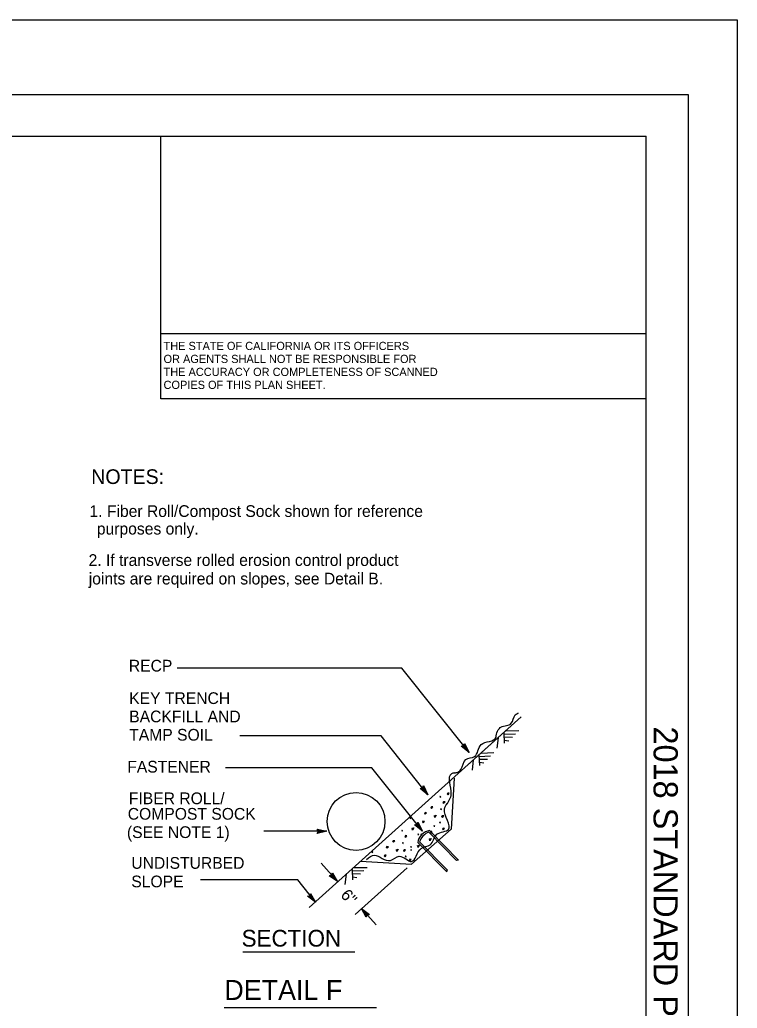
# Model space of a CAD drawing. Extents: x -894 to 866, y -476 to 714.
# Drawn here: x 437 to 866, y 123 to 714 of the extents above; entities that cross this region are included whole.
import ezdxf

# ---------------------------------------------------------------- set-up
doc = ezdxf.new("R2010")
doc.units = 0
for name, color, linetype in [('10 Sheet Format', 7, 'Continuous'), ('56 Stage 3 Anno', 7, 'Continuous'), ('57 Undefined', 7, 'Continuous'), ('58 Soundwalls', 7, 'Continuous'), ('60 Nongeo Data', 7, 'Continuous')]:
    doc.layers.add(name, color=color, linetype=linetype)

msp = doc.modelspace()

# ---------------------------------------------------------------- linework, layer by layer
at = {"layer": '10 Sheet Format'}
for p, q in [((-863.43, 668.96), (836.57, 668.96)), ((836.57, 668.96), (836.57, -431.04)), ((836.58, 668.97), (836.58, -431.03)), ((836.59, 668.97), (836.59, -431.03)), ((-813.45, 643.96), (811.55, 643.96)), ((521.56, 525.89), (521.56, 643.96)), ((811.55, -406.04), (811.55, 643.96)), ((811.55, 525.89), (521.56, 525.89)), ((521.56, 487.06), (521.56, 525.89)), ((811.55, 487.06), (521.56, 487.06))]:
    msp.add_line(p, q, dxfattribs=at)
for points in [[(-894.04, 713.56), (865.96, 713.56), (865.96, -476.44), (-894.04, -476.44)], [(-863.43, 668.96), (836.59, 668.96), (836.59, -431.03), (-863.43, -431.03)]]:
    msp.add_lwpolyline(points, close=True, dxfattribs=at)
at = {"layer": '56 Stage 3 Anno'}
for p, q in [((665.52, 326.27), (531.36, 326.27)), ((653.2, 285.68), (568.69, 285.68)), ((701.02, 279.53), (702.53, 279.75)), ((705.77, 275.78), (701.02, 279.53)), ((701.02, 279.53), (701.02, 279.53)), ((704.9, 276.84), (701.44, 279.57)), ((704.05, 277.89), (701.81, 279.65)), ((703.19, 278.94), (702.23, 279.7)), ((702.53, 279.75), (703.05, 281.19)), ((702.63, 280.05), (703.19, 278.94)), ((702.79, 280.4), (704.05, 277.89)), ((702.92, 280.8), (704.91, 276.83)), ((703.05, 281.19), (703.05, 281.19)), ((703.05, 281.19), (705.77, 275.78)), ((705.77, 275.78), (705.77, 275.78)), ((647.69, 266.57), (560.09, 266.57)), ((676.41, 254.35), (677.92, 254.57)), ((681.16, 250.6), (676.41, 254.35)), ((676.41, 254.35), (676.41, 254.35)), ((680.29, 251.66), (676.83, 254.39)), ((679.44, 252.71), (677.21, 254.47)), ((678.58, 253.76), (677.63, 254.52)), ((677.92, 254.57), (678.45, 256.01)), ((678.03, 254.87), (678.58, 253.76)), ((678.18, 255.22), (679.44, 252.71)), ((678.31, 255.62), (680.3, 251.65)), ((678.45, 256.01), (678.45, 256.01)), ((678.45, 256.01), (681.16, 250.6)), ((681.16, 250.6), (681.16, 250.6)), ((673.06, 232.53), (674.57, 232.74)), ((677.8, 228.78), (673.06, 232.53)), ((673.06, 232.53), (673.06, 232.53)), ((676.94, 229.84), (673.48, 232.57)), ((676.09, 230.89), (673.85, 232.65)), ((675.23, 231.94), (674.27, 232.7)), ((674.57, 232.74), (675.09, 234.19)), ((674.67, 233.05), (675.23, 231.94)), ((674.83, 233.4), (676.09, 230.89)), ((674.96, 233.8), (676.95, 229.83)), ((675.09, 234.19), (675.09, 234.19)), ((675.09, 234.19), (677.8, 228.78)), ((620.78, 228.76), (583.13, 228.76)), ((615.66, 228.76), (614.87, 230.08)), ((614.87, 230.08), (614.87, 230.08)), ((614.87, 230.08), (620.78, 228.76)), ((620.78, 228.76), (614.87, 227.45)), ((614.87, 227.45), (615.66, 228.76)), ((614.87, 227.45), (614.87, 227.45)), ((615.09, 229.73), (619.42, 228.76)), ((619.41, 228.76), (615.1, 227.81)), ((618.06, 228.76), (615.28, 228.15)), ((615.32, 229.38), (618.06, 228.76)), ((615.49, 229.03), (616.7, 228.76)), ((616.7, 228.76), (615.51, 228.5)), ((620.78, 228.76), (620.78, 228.76)), ((677.8, 228.78), (677.8, 228.78)), ((617.34, 209.6), (627.07, 198.69)), ((668.76, 206.97), (637.6, 179.06)), ((622.14, 202.19), (623.64, 202.48)), ((627.07, 198.69), (622.14, 202.19)), ((622.14, 202.19), (622.14, 202.19)), ((626.15, 199.7), (622.55, 202.25)), ((625.25, 200.71), (622.92, 202.35)), ((624.34, 201.71), (623.34, 202.42)), ((623.64, 202.48), (624.08, 203.95)), ((623.72, 202.79), (624.34, 201.71)), ((623.86, 203.15), (625.25, 200.71)), ((623.97, 203.56), (626.16, 199.7)), ((624.08, 203.95), (624.08, 203.95)), ((624.08, 203.95), (627.07, 198.69)), ((603.36, 199.79), (545.22, 199.79)), ((627.07, 198.69), (627.07, 198.69)), ((609.1, 189.89), (610.59, 190.19)), ((614.03, 186.4), (609.1, 189.89)), ((609.1, 189.89), (609.1, 189.89)), ((613.11, 187.41), (609.51, 189.96)), ((612.21, 188.41), (609.88, 190.06)), ((611.29, 189.42), (610.3, 190.13)), ((610.59, 190.19), (611.04, 191.66)), ((610.68, 190.5), (611.29, 189.42)), ((610.82, 190.86), (612.21, 188.41)), ((610.93, 191.26), (613.12, 187.4)), ((611.04, 191.66), (611.04, 191.66)), ((611.04, 191.66), (614.03, 186.4)), ((614.03, 186.4), (614.03, 186.4)), ((650.14, 172.78), (641.4, 182.62)), ((644.33, 177.33), (641.4, 182.62)), ((641.4, 182.62), (641.4, 182.62)), ((641.4, 182.62), (646.3, 179.07)), ((644.45, 177.72), (642.3, 181.6)), ((642.31, 181.6), (645.88, 179.01)), ((644.56, 178.13), (643.2, 180.59)), ((643.2, 180.59), (645.51, 178.91)), ((644.71, 178.48), (644.1, 179.57)), ((644.1, 179.57), (645.09, 178.85)), ((644.8, 178.79), (644.33, 177.33)), ((644.33, 177.33), (644.33, 177.33)), ((646.3, 179.07), (644.8, 178.79)), ((646.3, 179.07), (646.3, 179.07))]:
    msp.add_line(p, q, dxfattribs=at)
for points in [[(705.77, 275.78), (665.52, 326.27)], [(681.16, 250.6), (653.2, 285.68)], [(677.8, 228.78), (647.69, 266.57)], [(614.03, 186.4), (603.36, 199.79)]]:
    msp.add_lwpolyline(points, dxfattribs=at)
at = {"layer": '57 Undefined'}
msp.add_line((570.59, 156.62), (637.51, 156.62), dxfattribs=at)
msp.add_lwpolyline([(559.37, 123.46), (650.37, 123.46)], dxfattribs=at)
at = {"layer": '58 Soundwalls'}
for p, q in [((723.08, 284.62), (722.35, 278.42)), ((726.4, 287.53), (726.78, 281.32)), ((726.6, 286.73), (733.42, 286.99)), ((726.78, 285.08), (731.64, 285.03)), ((727.75, 288.71), (735.38, 289)), ((726.76, 283.19), (729.39, 282.76)), ((711.56, 274.31), (711.97, 268.11)), ((711.77, 273.51), (718.59, 273.8)), ((711.95, 271.87), (716.82, 271.83)), ((712.91, 275.5), (720.54, 275.82)), ((708.25, 271.39), (707.55, 265.19)), ((711.94, 269.97), (714.58, 269.55)), ((688.47, 249.63), (688.3, 249.22)), ((688.3, 249.33), (688.81, 249.2)), ((688.48, 249.68), (688.47, 249.58)), ((688.81, 249.2), (688.48, 249.68)), ((693.04, 251.51), (692.65, 250.86)), ((692.66, 251.07), (693.15, 250.53)), ((693.92, 251.42), (693.04, 251.51)), ((693.15, 250.53), (693.92, 251.42)), ((683.24, 243.4), (682.85, 242.75)), ((682.86, 242.96), (683.35, 242.41)), ((684.11, 243.3), (683.24, 243.4)), ((683.35, 242.41), (684.11, 243.3)), ((688.85, 242.24), (688.68, 241.83)), ((688.86, 242.29), (688.85, 242.18)), ((689.19, 241.81), (688.86, 242.29)), ((690.52, 246.43), (690.12, 245.78)), ((690.14, 245.98), (690.62, 245.44)), ((691.39, 246.33), (690.52, 246.43)), ((690.62, 245.44), (691.39, 246.33)), ((670.89, 236.97), (670.4, 236.53)), ((670.41, 236.64), (671.01, 236.3)), ((671.01, 236.3), (670.89, 236.97)), ((679.45, 239.88), (679.05, 239.23)), ((679.06, 239.44), (679.55, 238.9)), ((680.32, 239.79), (679.45, 239.88)), ((679.55, 238.9), (680.32, 239.79)), ((684.86, 238.01), (686.07, 238.31)), ((685.27, 236.9), (685.07, 238)), ((686.07, 238.31), (685.27, 236.9)), ((688.68, 241.94), (689.19, 241.81)), ((689.71, 237.97), (689.31, 237.31)), ((689.32, 237.52), (689.81, 236.98)), ((690.58, 237.87), (689.71, 237.97)), ((689.81, 236.98), (690.58, 237.87)), ((671.47, 230.5), (672.67, 230.8)), ((671.88, 229.4), (671.68, 230.49)), ((672.67, 230.8), (671.88, 229.4)), ((678.19, 234.74), (677.8, 234.09)), ((677.81, 234.3), (678.29, 233.76)), ((679.06, 234.65), (678.19, 234.74)), ((678.29, 233.76), (679.06, 234.65)), ((684.91, 232.13), (684.73, 231.72)), ((684.74, 231.83), (685.25, 231.7)), ((685.25, 231.7), (684.91, 232.18)), ((684.91, 232.18), (684.91, 232.08)), ((688.27, 234.28), (688.1, 233.87)), ((688.1, 233.97), (688.61, 233.85)), ((688.28, 234.33), (688.27, 234.22)), ((688.61, 233.85), (688.28, 234.33)), ((690.18, 230.58), (689.79, 229.93)), ((691.05, 230.48), (690.18, 230.58)), ((690.28, 229.59), (691.05, 230.48)), ((665.69, 229.35), (665.52, 228.95)), ((665.52, 229.05), (666.03, 228.92)), ((665.7, 229.4), (665.69, 229.3)), ((666.03, 228.92), (665.7, 229.4)), ((667.74, 226.15), (667.34, 225.5)), ((667.35, 225.71), (667.84, 225.17)), ((668.61, 226.06), (667.74, 226.15)), ((667.84, 225.17), (668.61, 226.06)), ((675.36, 227.16), (675.19, 226.75)), ((675.19, 226.85), (675.7, 226.73)), ((675.37, 227.21), (675.36, 227.1)), ((675.7, 226.73), (675.37, 227.21)), ((677.17, 227.11), (676.99, 226.71)), ((677, 226.81), (677.5, 226.68)), ((677.17, 227.17), (677.16, 227.06)), ((677.5, 226.68), (677.17, 227.17)), ((681.96, 224.14), (683.16, 224.43)), ((683.16, 224.43), (682.36, 223.03)), ((682.88, 228.88), (682.77, 227.7)), ((682.77, 227.7), (683.7, 227.86)), ((683.49, 228.65), (682.97, 228.67)), ((683.7, 227.86), (683.49, 228.65)), ((689.8, 230.13), (690.28, 229.59)), ((656.67, 219.61), (656.27, 218.96)), ((656.28, 219.17), (656.77, 218.62)), ((657.54, 219.51), (656.67, 219.61)), ((656.77, 218.62), (657.54, 219.51)), ((660.46, 223.13), (660.07, 222.48)), ((660.08, 222.68), (660.57, 222.14)), ((661.33, 223.03), (660.46, 223.13)), ((660.57, 222.14), (661.33, 223.03)), ((666.07, 221.96), (665.9, 221.56)), ((665.9, 221.66), (666.41, 221.53)), ((666.41, 221.53), (666.07, 222.01)), ((666.07, 222.01), (666.07, 221.91)), ((670.9, 219.65), (670.72, 219.25)), ((670.73, 219.35), (671.24, 219.22)), ((670.9, 219.7), (670.89, 219.6)), ((671.24, 219.22), (670.9, 219.7)), ((674.8, 220.06), (676, 220.35)), ((675.21, 218.95), (675.01, 220.05)), ((676, 220.35), (675.21, 218.95)), ((682.36, 223.03), (682.16, 224.13)), ((648.11, 216.7), (647.62, 216.26)), ((647.63, 216.36), (648.23, 216.02)), ((648.23, 216.02), (648.11, 216.7)), ((655.41, 214.47), (655.02, 213.82)), ((655.03, 214.02), (655.51, 213.48)), ((656.28, 214.37), (655.41, 214.47)), ((655.51, 213.48), (656.28, 214.37)), ((662.08, 217.73), (663.28, 218.03)), ((662.49, 216.63), (662.29, 217.72)), ((663.28, 218.03), (662.49, 216.63)), ((666.93, 217.69), (666.53, 217.04)), ((666.54, 217.25), (667.03, 216.7)), ((667.8, 217.6), (666.93, 217.69)), ((667.03, 216.7), (667.8, 217.6)), ((667.7, 214), (667.52, 213.6)), ((667.53, 213.7), (668.04, 213.57)), ((668.04, 213.57), (667.7, 214.06)), ((667.7, 214.06), (667.7, 213.95)), ((671, 217.79), (670.83, 217.39)), ((670.83, 217.49), (671.34, 217.36)), ((671.01, 217.84), (671, 217.74)), ((671.34, 217.36), (671.01, 217.84)), ((637.11, 207.06), (644.74, 207.19)), ((670.28, 212), (669.89, 211.35)), ((669.9, 211.56), (670.39, 211.02)), ((671.15, 211.91), (670.28, 212)), ((670.39, 211.02), (671.15, 211.91)), ((632.35, 203.07), (631.49, 196.89)), ((635.96, 205.18), (642.78, 205.31)), ((636, 201.56), (638.62, 201.08)), ((636.06, 203.45), (640.92, 203.3))]:
    msp.add_line(p, q, dxfattribs=at)
at = {"layer": '60 Nongeo Data'}
for p, q in [((736.91, 297.02), (610.27, 183.21)), ((704.79, 268.27), (729.14, 290.09)), ((696.73, 260.53), (694.93, 230.05)), ((694.93, 230.05), (671.31, 209.07)), ((692.4, 204.51), (675.18, 221.99)), ((640.84, 210.87), (671.31, 209.07)), ((635.78, 205.96), (636.04, 199.75))]:
    msp.add_line(p, q, dxfattribs=at)
for points in [[(682.04, 229.15), (699.32, 211.5), (698.12, 211.34), (681.94, 227.96), (681.68, 228.22)], [(676.13, 222.42), (692.58, 205.71), (692.31, 204.6)]]:
    msp.add_lwpolyline(points, dxfattribs=at)
msp.add_circle((638.18, 234.61), 17.28, dxfattribs=at)
for centre, major_axis, ratio, start_param, end_param in [((680.19, 224.19), (-4.27, -4.21), 0.620606, 3.784193, 5.732342), ((680.43, 224.07), (3.89, 3.83), 0.531722, 0.800603, 2.454807)]:
    msp.add_ellipse(centre, major_axis=major_axis, ratio=ratio, start_param=start_param, end_param=end_param, dxfattribs=at)
for points in [[(721.97, 285.78), (723.09, 289.27), (724.8, 290.99), (730.95, 293.23), (733.35, 298.37), (735.31, 299.48)], [(697.06, 263.66), (699.02, 264.09), (700.88, 265.63), (703.69, 271.55), (709.04, 273.45), (712.97, 280.5), (721.83, 285.03), (722, 285.86)], [(697.08, 263.66), (695.27, 263.03), (694.87, 250.95), (692.06, 244.46)], [(644.49, 211.97), (649.1, 214.48), (653.73, 212.55), (658.71, 211.33), (664.03, 213.84), (671.33, 210.68), (677.15, 218.53), (682.47, 220.69), (686.53, 226.93), (693.45, 229.81), (691.04, 242.03), (692.64, 245.43)]]:
    msp.add_spline(points, degree=3, dxfattribs=at)

# ---------------------------------------------------------------- texts
at = {"layer": '10 Sheet Format'}
for s, p in [('THE STATE OF CALIFORNIA OR ITS OFFICERS', (523.17, 516.25)), ('OR AGENTS SHALL NOT BE RESPONSIBLE FOR', (523.17, 508.5)), ('THE ACCURACY OR COMPLETENESS OF SCANNED', (523.17, 500.75)), ('COPIES OF THIS PLAN SHEET.', (523.17, 493))]:
    msp.add_text(s, height=4.9, dxfattribs=at).set_placement(p)
msp.add_text('2018 STANDARD PLAN H52', height=14.5, rotation=270, dxfattribs=at).set_placement((815.95, 291.36))
at = {"layer": '57 Undefined'}
for s, height, p in [('NOTES:', 8.75, (479.96, 436.23)), ('1. Fiber Roll/Compost Sock shown for reference', 7, (478.92, 416.53)), ('   purposes only.', 7, (475.49, 406.03)), ('2. If transverse rolled erosion control product ', 7, (478.37, 387.27)), ('    joints are required on slopes, see Detail B.', 7, (468.08, 376.19)), ('RECP', 7, (502.43, 324.17)), ('KEY TRENCH', 7, (502.65, 304.77)), ('BACKFILL AND', 7, (502.65, 293.83)), ('TAMP SOIL', 7, (502.65, 282.89)), ('FASTENER', 7, (501.49, 263.81)), ('FIBER ROLL/', 7, (502.44, 244.93)), ('COMPOST SOCK', 7, (501.78, 235.66)), ('(SEE NOTE 1)', 7, (501.29, 224.71)), ('UNDISTURBED', 7, (503.9, 206.33)), ('SLOPE', 7, (503.9, 195.26)), ('SECTION', 10, (569.83, 159.84))]:
    msp.add_text(s, height=height, dxfattribs=at).set_placement(p)
msp.add_text('6"', height=7, rotation=312, dxfattribs=at).set_placement((628.5, 190.33))
at = {"layer": '60 Nongeo Data'}
msp.add_text('DETAIL F', height=12, dxfattribs=at).set_placement((559.51, 127.92))

doc.saveas('drawing.dxf')
